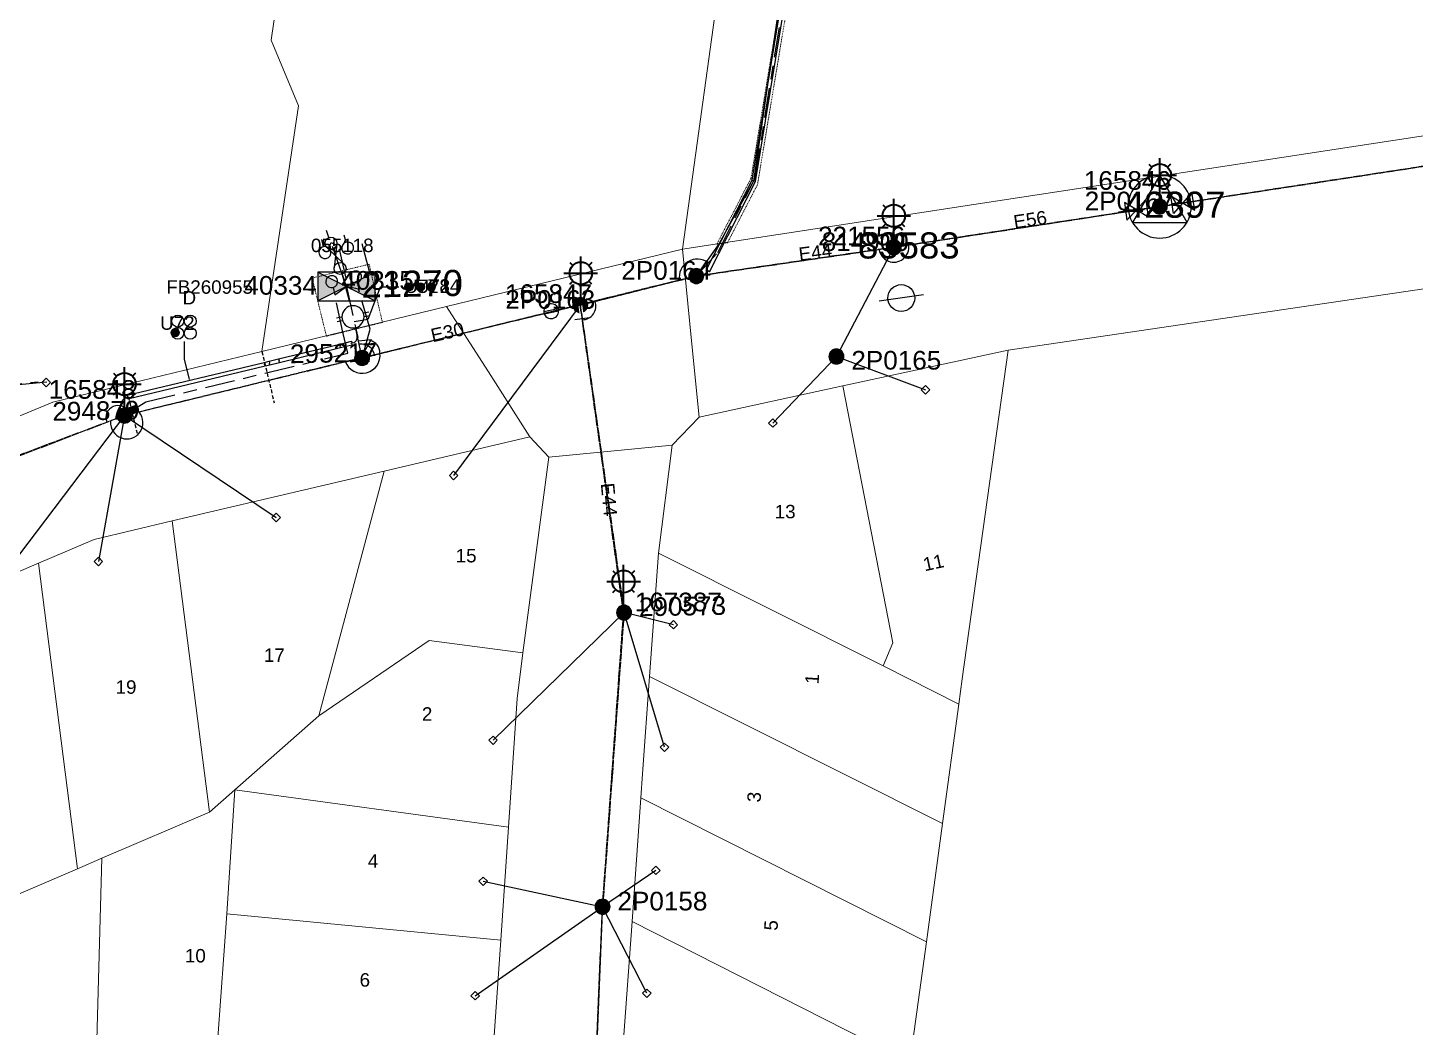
# Model space of a CAD drawing. Header units: metres. Extents: x 302407 to 305113, y 6184433 to 6187336.
# Drawn here: x 302676.1 to 302861.9, y 6186869.7 to 6187003.5 of the extents above; entities that cross this region are included whole.
import ezdxf
from ezdxf.enums import TextEntityAlignment as Align

# ---------------------------------------------------------------- set-up
doc = ezdxf.new("R2010")
doc.units = ezdxf.units.M
for name, pattern in [('Cable Exist OH', [1, 1, 0]), ('Cable Exist UG', [8.2, 4, -1.2, 1.8, -1.2]), ('DASHED', [0.75, 0.5, -0.25]), ('HIDDEN', [0.375, 0.25, -0.125]), ('HIDDEN2', [0.1875, 0.125, -0.0625])]:
    doc.linetypes.add(name, pattern=pattern)
doc.layers.get('0').update_dxf_attribs({"color": 6})
for name, color, linetype, lineweight in [('Cadastre Buildings_SP_EXT', 7, 'Continuous', 5), ('Cadastre Land Parcels_SP_EXT', 7, 'Continuous', 5), ('Cadastre Other Property_SP_EXT', 9, 'HIDDEN', 5), ('Cadastre Roads_SP_EXT', 7, 'Continuous', 5)]:
    doc.layers.add(name, color=color, linetype=linetype, lineweight=lineweight)
for name, color, linetype in [('Duct_SP_EXT', 7, 'Continuous'), ('Equip_HV_EXT', 7, 'Continuous'), ('Equip_LV_EXT', 7, 'Continuous'), ('Equip_SP_HV_EXT', 7, 'Continuous'), ('Equip_SP_LV_EXT', 7, 'Continuous'), ('Equip_SP_SL_EXT', 7, 'Continuous'), ('Mains_HV_EXT', 7, 'Continuous'), ('Mains_LV_EXT', 7, 'Continuous'), ('Mains_SL_EXT', 7, 'Continuous'), ('Services_SP_EXT', 7, 'Continuous'), ('Sub_SP_EXT', 7, 'Continuous'), ('Sub_SP_TR_HV_LV_EXT', 7, 'Continuous'), ('SupportsOH_SP_TR_HV_LV_SL_EXT', 7, 'Continuous'), ('Trench_SP_EXT', 7, 'Continuous')]:
    doc.layers.add(name, color=color, linetype=linetype)
doc.layers.add('UNKNOWN_FEATURES', color=1, linetype='DASHED', plot=False)
doc.styles.add('HVSW_LABEL', font='arial.ttf')
doc.styles.add('iecARIAL', font='arial.ttf', dxfattribs={"height": 2})
doc.styles.add('POLE_LABEL', font='arial.ttf')
doc.styles.get("Standard").update_dxf_attribs({"font": 'arial.ttf'})
doc.styles.add('SWITCH_LABEL', font='arial.ttf', dxfattribs={"height": 2.5})
doc.linetypes.add('Cable E UG', pattern='A,6,-0.5,["E",Standard,S=1.7,R=0,X=0.5,Y=-1],-2.9', length=9.4)

# ---------------------------------------------------------------- blocks, each defined once
blk = doc.blocks.new('SUB_POLE_EXT')
blk.add_wipeout([(0, 4.22), (0.42, 4.2), (0.83, 4.14), (1.21, 4.05), (1.62, 3.9), (1.99, 3.72), (2.35, 3.51), (2.68, 3.26), (2.99, 2.99), (3.28, 2.66), (3.52, 2.34), (3.76, 1.92), (3.9, 1.62), (4.04, 1.23), (4.18, 0.63), (4.22, 0), (4.18, -0.61), (4.06, -1.15), (3.9, -1.62), (3.58, -2.24), (3.22, -2.73), (2.97, -3.01), (2.68, -3.26), (2.36, -3.5), (2, -3.72), (1.64, -3.89), (1.25, -4.03), (0.82, -4.14), (0.42, -4.2), (0, -4.22), (-0.41, -4.2), (-0.8, -4.15), (-1.21, -4.05), (-1.62, -3.9), (-1.99, -3.73), (-2.35, -3.51), (-2.68, -3.26), (-2.96, -3.02), (-3.23, -2.72), (-3.51, -2.35), (-3.71, -2.01), (-3.91, -1.6), (-4.05, -1.21), (-4.16, -0.76), (-4.22, -0.14), (-4.21, 0.39), (-4.14, 0.83), (-4.03, 1.27), (-3.9, 1.63), (-3.71, 2.02), (-3.5, 2.37), (-3.28, 2.67), (-2.99, 2.99), (-2.68, 3.27), (-2.33, 3.52), (-1.98, 3.73), (-1.63, 3.9), (-1.2, 4.05), (-0.78, 4.15), (-0.4, 4.21)])
blk.add_line((2.16, 0.48), (2.16, 0.48, 0))
blk.add_lwpolyline([(-4.22, 0, 1), (4.22, 0, 1)], format="xyb", close=True)
blk.add_lwpolyline([(2.14, 0.52), (0, 4.22), (-3.66, -2.11), (3.66, -2.11)], close=True)
for tag, height, flags, p in [('ASSET_NUM', 3.5, 8, (2, 2)), ('STREET_CODE', 0.2, 9, (1.5, 0)), ('CONSTRUCTED_VOLTAGE', 0.2, 9, (1.5, -0.2)), ('OPERATING_VOLTAGE', 0.2, 9, (1.5, -0.6)), ('OPERATED_BY', 0.2, 9, (1.5, -0.8)), ('ORIENTATION', 0.2, 9, (1.5, -1.2)), ('OWNED_BY', 0.2, 9, (1.5, -1.4)), ('SECONDARY_VOLTAGE', 0.2, 9, (1.5, -1.6)), ('STATE', 0.2, 9, (1.5, -1.8)), ('NO_PHASES', 0.2, 9, (1.5, -0.4)), ('MAINTAINED_BY', 0.2, 9, (1.5, -1)), ('SUBSTATION_TYPE', 0.2, 9, (1.5, -2)), ('STREETNAME', 0.2, 9, (1.5, -2.8)), ('SUBURB', 0.2, 9, (1.5, -3)), ('Z', 0.2, 1, (1.5, -3.4)), ('USAGE', 0.2, 9, (1.5, -2.2)), ('LEGEND', 0.2, 9, (1.5, -2.4)), ('LOCATION', 0.2, 9, (1.5, -2.6)), ('NOTES', 0.2, 9, (1.5, -3.2))]:
    blk.add_attdef(tag, text='', height=height, dxfattribs=dict(flags=flags)).set_placement(p, align=Align.MIDDLE_LEFT)
blk = doc.blocks.new('SUB_PADMOUNT_EXT')
for points in [[(0, 0), (-3.84, 1.92), (-3.84, -1.92)], [(0, 0), (3.84, 1.92), (3.84, -1.92)]]:
    blk.add_hatch(color=256).paths.add_polyline_path(points)
for p, q in [((3.84, 1.92), (-3.84, -1.92)), ((-3.84, 1.92), (3.84, -1.92))]:
    blk.add_line(p, q)
blk.add_lwpolyline([(-3.84, -1.92), (3.84, -1.92), (3.84, 1.92), (-3.84, 1.92)], close=True)
for tag, height, flags, p in [('ASSET_NUM', 3.5, 8, (2, 2)), ('STREET_CODE', 0.2, 9, (1.5, 0)), ('CONSTRUCTED_VOLTAGE', 0.2, 9, (1.5, -0.2)), ('OPERATING_VOLTAGE', 0.2, 9, (1.5, -0.6)), ('ORIENTATION', 0.2, 9, (1.5, -0.8)), ('OWNED_BY', 0.2, 9, (1.5, -1)), ('OPERATED_BY', 0.2, 9, (1.5, -1.2)), ('SECONDARY_VOLTAGE', 0.2, 9, (1.5, -1.6)), ('STATE', 0.2, 9, (1.5, -1.8)), ('NO_PHASES', 0.2, 9, (1.5, -0.4)), ('MAINTAINED_BY', 0.2, 9, (1.5, -1.4)), ('SUBSTATION_TYPE', 0.2, 9, (1.5, -2.2)), ('STREETNAME', 0.2, 9, (1.5, -3)), ('SUBURB', 0.2, 9, (1.5, -3.2)), ('Z', 0.2, 1, (1.5, -3.6)), ('PARENT', 0.2, 9, (1.5, -2)), ('USAGE', 0.2, 9, (1.5, -2.4)), ('LEGEND', 0.2, 9, (1.5, -2.6)), ('LOCATION', 0.2, 9, (1.5, -2.8)), ('NOTES', 0.2, 9, (1.5, -3.4))]:
    blk.add_attdef(tag, text='', height=height, dxfattribs=dict(flags=flags)).set_placement(p, align=Align.MIDDLE_LEFT)
blk = doc.blocks.new('DUCT_EXT')
blk.add_circle((0, 0.8), 0.8)
at = {"flags": 1}
blk.add_attdef('Z', (0, 0), '', height=0.2, dxfattribs=at)
at = {"flags": 9}
for tag, p in [('DUCT_CODE', (0, 0)), ('XSECT_TYPE', (0, -0.2)), ('STATE', (0, -0.6)), ('FB_REFERENCE', (0, -0.4)), ('NOTES', (0, -0.8))]:
    blk.add_attdef(tag, text='', height=0.2, dxfattribs=at).set_placement(p, align=Align.MIDDLE_LEFT)
blk = doc.blocks.new('LV_OH_LINKS_CLOSED_EXT')
for p, q in [((-0.17, 4.97), (-0.17, 3)), ((0.17, 4.97), (0.17, 3))]:
    blk.add_line(p, q)
blk.add_lwpolyline([(0, 2.99, 1), (0, 4.98, 1)], format="xyb", close=True)
at = {"flags": 9}
for tag, p in [('ACTUAL_STATUS', (0, 0)), ('CONSTRUCTED_VOLTAGE', (0, -0.2)), ('OPERATING_VOLTAGE', (0, -0.6)), ('ORIENTATION', (0, -0.8)), ('OWNED_BY', (0, -1)), ('STATE', (0, -1.2)), ('SWITCH_TYPE', (0, -1.4)), ('NO_PHASES', (0, -0.4)), ('USAGE', (0, -1.6)), ('NOTES', (0, -1.8))]:
    blk.add_attdef(tag, text='', height=0.2, dxfattribs=at).set_placement(p, align=Align.MIDDLE_LEFT)
at = {"flags": 1}
blk.add_attdef('Z', (0, 0), '', height=0.2, dxfattribs=at)
blk = doc.blocks.new('LV_OH_LINKS_DISTFUSE_EXT')
for p, q in [((0, 0), (0.96, 0)), ((3.84, 0), (4.8, 0))]:
    blk.add_line(p, q)
blk.add_lwpolyline([(3.84, -1.2), (3.84, 1.2), (0.96, -1.2), (0.96, 1.2)], close=True)
at = {"flags": 9}
for tag, p in [('ACTUAL_STATUS', (0, 0)), ('CONSTRUCTED_VOLTAGE', (0, -0.2)), ('OPERATING_VOLTAGE', (0, -0.6)), ('ORIENTATION', (0, -0.8)), ('OWNED_BY', (0, -1)), ('STATE', (0, -1.2)), ('SWITCH_TYPE', (0, -1.4)), ('NO_PHASES', (0, -0.4)), ('USAGE', (0, -1.6)), ('NOTES', (0, -1.8))]:
    blk.add_attdef(tag, text='', height=0.2, dxfattribs=at).set_placement(p, align=Align.MIDDLE_LEFT)
at = {"flags": 1}
blk.add_attdef('Z', (0, 0), '', height=0.2, dxfattribs=at)
blk = doc.blocks.new('SL_LANTERN_EXT')
at = {"lineweight": 40}
for p, q in [((-1.46, 5.68), (-1.06, 5.28)), ((0, 1.97), (0, 6.47)), ((1.46, 5.68), (1.06, 5.28)), ((-2.25, 4.22), (2.25, 4.22)), ((-1.46, 2.76), (-1.06, 3.16)), ((0, 0), (0, 2.72)), ((1.46, 2.76), (1.06, 3.16))]:
    blk.add_line(p, q, dxfattribs=at)
blk.add_circle((0, 4.22), 1.5, dxfattribs=at)
at = {"style": 'iecARIAL', "flags": 8}
blk.add_attdef('ASSET_NUM', (1.5, 1.5), '', height=2.5, dxfattribs=at)
for tag, p, height, flags in [('OPERATING_VOLTAGE', (0.98, -1.65), 0.2, 9), ('ORIENTATION', (0.98, -1.85), 0.2, 9), ('OWNED_BY', (0.98, -2.05), 0.2, 9), ('CONSTRUCTED_VOLTAGE', (0.98, -0.65), 0.2, 9), ('CONTROL_TYPE', (0.98, -0.85), 0.2, 9), ('LANTERN_PURPOSE', (0.98, -1.05), 0.2, 9), ('LANTERN_TYPE', (0.98, -1.25), 0.2, 9), ('NO_PHASES', (0.98, -1.45), 0.2, 9), ('LNUMBER', (2.18, -3.25), 2.5, 8), ('STATE', (0.98, -2.25), 0.2, 9), ('USAGE', (0.98, -2.45), 0.2, 9), ('CEXIST', (0.98, -2.65), 0.2, 9), ('CNEW', (0.98, -2.85), 0.2, 9), ('CNUMBER', (0.98, -3.05), 0.2, 9), ('CREMOVE', (0.98, -3.25), 0.2, 9), ('CREPLACE', (0.98, -3.45), 0.2, 9), ('LKINGHEIGHT', (0.98, -3.65), 0.2, 9), ('LBRACKET', (0.98, -3.85), 0.2, 9), ('LBRACKETVOCAB', (0.98, -4.05), 0.2, 9), ('LCATEGORY', (0.98, -4.25), 0.2, 9), ('LCHARGE1', (0.98, -4.45), 0.2, 9), ('LCHARGE1PERCENT', (0.98, -4.65), 0.2, 9), ('LCHARGE2', (0.98, -4.85), 0.2, 9), ('LCHARGE2PERCENT', (0.98, -5.05), 0.2, 9), ('LCHARGE3', (0.98, -5.25), 0.2, 9), ('LCHARGE3PERCENT', (0.98, -5.45), 0.2, 9), ('LEXIST', (0.98, -5.65), 0.2, 9), ('LLAMP', (0.98, -5.85), 0.2, 9), ('LLAMPVOCAB', (0.98, -6.05), 0.2, 9), ('LMAST', (0.98, -6.25), 0.2, 9), ('LMASTVOCAB', (0.98, -6.45), 0.2, 9), ('LNEW', (0.98, -6.65), 0.2, 9), ('LANTNUMBER', (0.98, -6.85), 0.2, 9), ('LOUTREACH', (0.98, -7.25), 0.2, 9), ('LOUTREACHVOCAB', (0.98, -7.45), 0.2, 9), ('STREETNAME', (0.98, -9.25), 0.2, 9), ('SUBURB', (0.98, -9.45), 0.2, 1), ('LRATECODE', (0.98, -7.65), 0.2, 9), ('LREMOVE', (0.98, -7.85), 0.2, 9), ('LREPLACE', (0.98, -8.05), 0.2, 9), ('LTYPE', (0.98, -8.25), 0.2, 9), ('LTYPEVOCAB', (0.98, -8.45), 0.2, 9), ('LEGEND', (0.98, -8.65), 0.2, 9), ('LOCATION', (0.98, -8.85), 0.2, 9), ('NOTES', (0.98, -9.05), 0.2, 9)]:
    blk.add_attdef(tag, p, '', height=height, dxfattribs=dict(flags=flags))
blk = doc.blocks.new('CCP_EXT')
at = {"flags": 9}
for tag, p in [('STATE', (0, -1.8)), ('LIFE_SUPPORT', (0, -1.6)), ('NOTES', (0, -2))]:
    blk.add_attdef(tag, text='', height=0.2, dxfattribs=at).set_placement(p, align=Align.MIDDLE_LEFT)
blk.add_wipeout([(0, 0.57), (0.57, 0), (0, -0.57), (-0.57, 0)])
blk.add_lwpolyline([(-0.57, 0), (0, 0.57), (0.57, 0), (0, -0.57), (-0.57, 0)])
at = {"flags": 1}
blk.add_attdef('Z', (0, 0), '', height=0.2, dxfattribs=at)
at = {"flags": 9}
for tag, p in [('CCP_TYPE', (0, 0)), ('CONSTRUCTED_VOLTAGE', (0, -0.2)), ('OPERATING_VOLTAGE', (0, -0.6)), ('ORIENTATION', (0, -0.8)), ('OWNED_BY', (0, -1)), ('NO_PHASES', (0, -0.4)), ('USAGE', (0, -1.2)), ('LEGEND', (0, -1.4))]:
    blk.add_attdef(tag, text='', height=0.2, dxfattribs=at).set_placement(p, align=Align.MIDDLE_LEFT)
blk = doc.blocks.new('POLE_EXT')
blk.add_hatch(color=256).paths.add_polyline_path([(-1, 0, 1), (1, 0, 1)])
blk.add_lwpolyline([(-1, 0, 1), (1, 0, 1)], format="xyb", close=True)
for tag, height, flags, p in [('pNumber', 2.5, 8, (-17.84, 2.07)), ('OWNED_BY', 0.2, 9, (1.35, -0.4)), ('SPECIAL_USE', 0.2, 9, (1.35, -0.8)), ('STATE', 0.2, 9, (1.35, -1)), ('cLV', 0.2, 9, (1.35, -1.4)), ('hDepth', 0.2, 9, (1.35, -1.6)), ('hDia', 0.2, 9, (1.35, -1.8)), ('PARENT', 0.2, 9, (1.35, -0.6)), ('USAGE', 0.2, 9, (1.35, -1.2)), ('cHV', 0.2, 9, (1.35, -2)), ('cLinedev', 0.2, 9, (1.35, -3.4)), ('pExisting', 0.2, 9, (1.35, -3.8)), ('LBRACKET', 0.2, 9, (1.35, -2.2)), ('LExisting', 0.2, 9, (1.35, -2.4)), ('LANTNUMBER', 0.2, 9, (1.35, -2.6)), ('LOther', 0.2, 9, (1.35, -2.8)), ('LRemove', 0.2, 9, (1.35, -3)), ('LEGEND', 0.2, 9, (1.35, -3.2)), ('LOCATION', 0.2, 9, (1.35, -3.6)), ('pFooting', 0.2, 9, (1.35, -4.4)), ('pNew', 0.2, 9, (1.35, -4.6)), ('pRelocate', 0.2, 9, (1.35, -5)), ('pRemove', 0.2, 9, (1.35, -5.2)), ('pReplace', 0.2, 9, (1.35, -5.4)), ('pStay', 0.2, 9, (1.35, -5.6)), ('PFNUMBER', 0.2, 9, (1.35, -4)), ('NEWPFNUMBER', 0.2, 9, (1.35, -4.2)), ('pType', 0.2, 9, (1.35, -5.8)), ('cspan', 0.2, 9, (1.35, -6)), ('STREETNAME', 0.2, 9, (1.35, -6.2)), ('SUBURB', 0.2, 9, (1.35, -6.4)), ('OPERATED_BY', 0.2, 9, (1.36, -7.01)), ('NOTES', 0.2, 9, (1.35, -6.6)), ('MAINTAINED_BY', 0.2, 9, (1.36, -6.81))]:
    blk.add_attdef(tag, text='', height=height, dxfattribs=dict(flags=flags)).set_placement(p, align=Align.MIDDLE_LEFT)
at = {"style": 'POLE_LABEL'}
for tag, height, flags, p in [('ASSET_NUM', 2.5, 8, (2, 2)), ('STRUCTURE_PLANT_NUMBER', 0.2, 9, (1.35, 0.03)), ('STREET_CODE', 0.2, 9, (1.35, -0.2))]:
    blk.add_attdef(tag, text='', height=height, dxfattribs=dict(at, flags=flags)).set_placement(p, align=Align.MIDDLE_LEFT)
at = {"flags": 1}
blk.add_attdef('Z', (1.35, -7.33), '', height=0.2, dxfattribs=at)
blk = doc.blocks.new('HV_STJ_EXT')
h = blk.add_hatch(color=256)
edge = h.paths.add_edge_path()
edge.add_ellipse((-0.59, 0.13), major_axis=(0.226, 0.226), ratio=1, start_angle=45, end_angle=135)
edge.add_line((-0.91, 0.13), (-0.91, -0.13))
edge.add_ellipse((-0.59, -0.13), major_axis=(0.226, 0.226), ratio=1, start_angle=135, end_angle=225)
edge.add_line((-0.59, -0.45), (0.59, -0.45))
edge.add_ellipse((0.59, -0.13), major_axis=(-0.226, 0.226), ratio=1, start_angle=135, end_angle=225)
edge.add_line((0.91, -0.13), (0.91, 0.13))
edge.add_ellipse((0.59, 0.13), major_axis=(-0.226, 0.226), ratio=1, start_angle=225, end_angle=315)
edge.add_line((0.59, 0.45), (-0.59, 0.45))
blk.add_lwpolyline([(-0.91, 0.13), (-0.91, -0.13, 0.414214), (-0.59, -0.45), (0.59, -0.45, 0.414214), (0.91, -0.13), (0.91, 0.13, 0.414214), (0.59, 0.45), (-0.59, 0.45, 0.414214)], format="xyb", close=True)
for tag, flags, p in [('ORIENTATION', 9, (1.5, 0)), ('Z', 1, (1.5, -0.8)), ('USAGE', 9, (1.5, -0.2)), ('LEGEND', 9, (1.5, -0.4)), ('NOTES', 9, (1.5, -0.6))]:
    blk.add_attdef(tag, text='', height=0.2, dxfattribs=dict(flags=flags)).set_placement(p, align=Align.MIDDLE_LEFT)
blk = doc.blocks.new('LV_UG_LINKS_OPEN_EXT')
blk.add_wipeout([(-0.25, 1.47), (-0.43, 1.43), (-0.61, 1.36), (-0.77, 1.28), (-0.93, 1.17), (-1.07, 1.05), (-1.19, 0.9), (-1.29, 0.75), (-1.38, 0.58), (-1.44, 0.4), (-1.48, 0.22), (-1.49, 0.03), (-1.49, -0.16), (-1.45, -0.34), (-1.4, -0.52), (-1.32, -0.69), (-1.23, -0.85), (-1.11, -1), (-0.98, -1.13), (-0.83, -1.24), (-0.66, -1.34), (-0.49, -1.41), (-0.31, -1.46), (-0.13, -1.49), (0.06, -1.49), (0.25, -1.47), (0.43, -1.43), (0.61, -1.36), (0.77, -1.28), (0.93, -1.17), (1.07, -1.05), (1.19, -0.9), (1.29, -0.75), (1.38, -0.58), (1.44, -0.4), (1.48, -0.22), (1.49, -0.03), (1.49, 0.16), (1.45, 0.34), (1.4, 0.52), (1.32, 0.69), (1.23, 0.85), (1.11, 1), (0.98, 1.13), (0.83, 1.24), (0.66, 1.34), (0.49, 1.41), (0.31, 1.46), (0.13, 1.49), (-0.06, 1.49)])
for p, q in [((-0.25, 1.47), (-0.25, 2.22)), ((0.25, 1.47), (0.25, 2.22)), ((-0.25, -1.47), (-0.25, -2.22)), ((0.25, -1.47), (0.25, -2.22))]:
    blk.add_line(p, q)
blk.add_lwpolyline([(0, -1.49, 1), (0, 1.49, 1)], format="xyb", close=True)
at = {"flags": 9}
for tag, p in [('ACTUAL_STATUS', (0, 0)), ('CONSTRUCTED_VOLTAGE', (0, -0.2)), ('OPERATING_VOLTAGE', (0, -0.6)), ('ORIENTATION', (0, -0.8)), ('STATE', (0, -1)), ('SWITCH_TYPE', (0, -1.2)), ('NO_PHASES', (0, -0.4)), ('USAGE', (0, -1.4)), ('NOTES', (0, -1.6))]:
    blk.add_attdef(tag, text='', height=0.2, dxfattribs=at).set_placement(p, align=Align.MIDDLE_LEFT)
at = {"flags": 1}
blk.add_attdef('Z', (0, 0), '', height=0.2, dxfattribs=at)
blk = doc.blocks.new('LV_UG_DFUSE_CLOSED_EXT')
for points in [[(1, 0), (0, 0)], [(5.04, 0.73), (2.16, -0.72)], [(5.05, -0.71), (2.16, 0.72)], [(6.2, 0.01), (7.2, 0.01)]]:
    blk.add_lwpolyline(points)
for centre in [(1.8, 0), (5.4, 0.01)]:
    blk.add_circle(centre, 0.8)
at = {"flags": 9}
for tag, p in [('ACTUAL_STATUS', (0, 0)), ('CONSTRUCTED_VOLTAGE', (0, -0.2)), ('OPERATING_VOLTAGE', (0, -0.6)), ('ORIENTATION', (0, -0.8)), ('STATE', (0, -1)), ('SWITCH_TYPE', (0, -1.2)), ('NO_PHASES', (0, -0.4)), ('USAGE', (0, -1.4)), ('NOTES', (0, -1.6))]:
    blk.add_attdef(tag, text='', height=0.2, dxfattribs=at).set_placement(p, align=Align.MIDDLE_LEFT)
at = {"flags": 1}
blk.add_attdef('Z', (0, 0), '', height=0.2, dxfattribs=at)
blk = doc.blocks.new('SWG_HOLEC_SU_EXT')
blk.add_line((1.8, -2), (5.8, -2))
for points in [[(1, 0), (0, 0)], [(6.6, 0), (7.6, 0)]]:
    blk.add_lwpolyline(points)
for points in [[(1.8, -0.8, 1), (1.8, 0.8, 1)], [(5.8, -0.8, 1), (5.8, 0.8, 1)]]:
    blk.add_lwpolyline(points, format="xyb", close=True)
at = {"style": 'SWITCH_LABEL', "flags": 8}
blk.add_attdef('ASSET_NUM', text='', height=2.5, rotation=179.9544, dxfattribs=at).set_placement((-2.4, 0), align=Align.MIDDLE_LEFT)
at = {"flags": 1}
blk.add_attdef('Z', (0, 0), '', height=0.2, dxfattribs=at)
at = {"flags": 9}
for tag, p in [('ACTUAL_STATUS', (0, -0.4)), ('CONSTRUCTED_VOLTAGE', (0, -0.6)), ('OPERATING_VOLTAGE', (0, -1)), ('ORIENTATION', (0, -1.2)), ('OWNED_BY', (0, -1.4)), ('STATE', (0, -1.8)), ('NO_PHASES', (0, -0.8)), ('PARENT', (0, -1.6)), ('SWITCH_TYPE', (0, -2)), ('STREETNAME', (0, -2.6)), ('SUBURB', (0, -2.8)), ('USAGE', (0, -2.2)), ('LOCATION', (0, -2.4)), ('NOTES', (0, -3))]:
    blk.add_attdef(tag, text='', height=0.2, dxfattribs=at).set_placement(p, align=Align.MIDDLE_LEFT)
at = {"style": 'SWITCH_LABEL', "flags": 9}
blk.add_attdef('STREET_CODE', text='', height=0.2, dxfattribs=at).set_placement((0, -0.2), align=Align.MIDDLE_LEFT)
blk = doc.blocks.new('HV_ABS_CLOSED_EXT')
blk.add_line((-3, 6.87), (3, 6.87))
blk.add_circle((0, 6.87), 1.8)
at = {"style": 'HVSW_LABEL'}
for tag, height, flags, p in [('ASSET_NUM', 3.5, 8, (2, 2)), ('STREET_CODE', 0.2, 9, (0, -0.2))]:
    blk.add_attdef(tag, text='', height=height, dxfattribs=dict(at, flags=flags)).set_placement(p, align=Align.MIDDLE_LEFT)
at = {"flags": 1}
blk.add_attdef('Z', (0, 0), '', height=0.2, dxfattribs=at)
at = {"flags": 9}
for tag, p in [('ACTUAL_STATUS', (0, -0.4)), ('CONSTRUCTED_VOLTAGE', (0, -0.6)), ('OPERATING_VOLTAGE', (0, -1)), ('ORIENTATION', (0, -1.2)), ('OWNED_BY', (0, -1.4)), ('STATE', (0, -1.6)), ('SWITCH_TYPE', (0, -1.8)), ('NO_PHASES', (0, -0.8)), ('STREETNAME', (0, -2.6)), ('SUBURB', (0, -2.8)), ('USAGE', (0, -2)), ('LEGEND', (0, -2.2)), ('LOCATION', (0, -2.4)), ('NOTES', (0, -3))]:
    blk.add_attdef(tag, text='', height=0.2, dxfattribs=at).set_placement(p, align=Align.MIDDLE_LEFT)
blk = doc.blocks.new('End Shackle_EXT')
at = {"flags": 9}
for tag, p in [('USAGE', (0, -1.4)), ('NOTES', (0, -1.6))]:
    blk.add_attdef(tag, text='', height=0.2, dxfattribs=at).set_placement(p, align=Align.MIDDLE_LEFT)
blk.add_wipeout([(0, 0.25), (1.81, 0.25), (1.82, -0.25), (0, -0.25)])
blk.add_line((1.81, -1), (1.81, 1))
at = {"flags": 1}
blk.add_attdef('Z', (0, 0), '', height=0.2, dxfattribs=at)
at = {"flags": 9}
for tag, p in [('CONNECTOR_TYPE', (0, 0)), ('CONSTRUCTED_VOLTAGE', (0, -0.2)), ('OPERATING_VOLTAGE', (0, -0.6)), ('ORIENTATION', (0, -0.8)), ('OWNED_BY', (0, -1)), ('STATE', (0, -1.2)), ('NO_PHASES', (0, -0.4))]:
    blk.add_attdef(tag, text='', height=0.2, dxfattribs=at).set_placement(p, align=Align.MIDDLE_LEFT)
blk = doc.blocks.new('CABLE_LARGE_EXT')
h = blk.add_hatch(color=256)
edge = h.paths.add_edge_path()
edge.add_arc((0, 0.55), 0.55, 0, 360)
blk.add_circle((0, 0.55), 0.55)
at = {"flags": 1}
blk.add_attdef('Z', (0, 0), '', height=0.2, dxfattribs=at)
at = {"flags": 9}
for tag, p in [('COND_CODE', (0, 0)), ('STATE', (0, -0.4)), ('XSECT_SIZE', (0, -0.6)), ('FB_REFERENCE', (0, -0.2)), ('NOTES', (0, -0.8))]:
    blk.add_attdef(tag, text='', height=0.2, dxfattribs=at).set_placement(p, align=Align.MIDDLE_LEFT)

msp = doc.modelspace()

# ---------------------------------------------------------------- linework, layer by layer
at = {"layer": 'Cadastre Land Parcels_SP_EXT', "linetype": 'Continuous'}
for points in [[(302638.15, 6187145.06), (302629.71, 6187116.45), (302692.64, 6187106.18), (302720.15, 6187080.53), (302708.71, 6187001.81), (302712.39, 6186992.99), (302707.49, 6186960.12), (302732.22, 6186966.13), (302763.8, 6186973.81), (302813.26, 6187331.28)], [(302886.34, 6186971.96), (302807.38, 6186960.28), (302801.23, 6186916.3), (302800.8, 6186912.89), (302798.6, 6186896.95), (302796.46, 6186881.1), (302794.24, 6186864.93), (302792.04, 6186848.95), (302789.88, 6186833.04), (302786.98, 6186811.9), (302783.87, 6186788.63), (302860.5, 6186779.05), (302882.72, 6186776.27)]]:
    msp.add_lwpolyline(points, dxfattribs=at)
for points in [[(302807.38, 6186960.28), (302785.24, 6186955.53), (302791.94, 6186921.13), (302790.65, 6186918.02), (302800.8, 6186912.89), (302801.23, 6186916.3), (302807.38, 6186960.28)], [(302785.24, 6186955.53), (302766.01, 6186951.35), (302762.39, 6186947.58), (302760.57, 6186933.14), (302790.65, 6186918.02), (302791.94, 6186921.13), (302785.24, 6186955.53)], [(302745.92, 6186945.96), (302743.37, 6186948.71), (302723.85, 6186944.12), (302715.1, 6186911.34), (302729.9, 6186921.44), (302742.44, 6186919.78), (302745.92, 6186945.96)], [(302715.1, 6186911.34), (302723.85, 6186944.12), (302695.48, 6186937.45), (302700.46, 6186898.44), (302703.88, 6186901.44), (302715.1, 6186911.34)], [(302700.46, 6186898.44), (302695.48, 6186937.45), (302685.02, 6186934.95), (302677.59, 6186931.79), (302682.79, 6186890.88), (302686.08, 6186892.29), (302700.46, 6186898.44)], [(302800.8, 6186912.89), (302790.65, 6186918.02), (302760.57, 6186933.14), (302759.39, 6186916.61), (302798.6, 6186896.95), (302800.8, 6186912.89)], [(302670.4, 6186885.57), (302682.79, 6186890.88), (302677.59, 6186931.79), (302659.84, 6186924.17), (302665.11, 6186883.36), (302670.4, 6186885.57)], [(302742.44, 6186919.78), (302729.9, 6186921.44), (302715.1, 6186911.34), (302703.88, 6186901.44), (302740.5, 6186896.45), (302741.66, 6186913.67), (302742.44, 6186919.78)], [(302798.6, 6186896.95), (302759.39, 6186916.61), (302758.46, 6186903.56), (302758.23, 6186900.35), (302796.46, 6186881.1), (302798.6, 6186896.95)], [(302702.78, 6186884.83), (302703.88, 6186901.44), (302700.46, 6186898.44), (302686.08, 6186892.29), (302684.95, 6186851.72), (302700.47, 6186851.35), (302701.61, 6186868.22), (302702.78, 6186884.83)], [(302740.5, 6186896.45), (302703.88, 6186901.44), (302702.78, 6186884.83), (302739.48, 6186881.32), (302740.5, 6186896.45)], [(302796.46, 6186881.1), (302758.23, 6186900.35), (302757.05, 6186883.79), (302794.24, 6186864.93), (302796.46, 6186881.1)], [(302684.95, 6186851.72), (302686.08, 6186892.29), (302682.79, 6186890.88), (302670.4, 6186885.57), (302669.39, 6186850.71), (302671.94, 6186851.06), (302674.52, 6186851.33), (302677.1, 6186851.54), (302679.68, 6186851.69), (302682.26, 6186851.77), (302684.95, 6186851.72)], [(302739.48, 6186881.32), (302702.78, 6186884.83), (302701.61, 6186868.22), (302738.39, 6186865.98), (302739.48, 6186881.32)], [(302794.24, 6186864.93), (302757.05, 6186883.79), (302755.86, 6186867.37), (302792.04, 6186848.95), (302794.24, 6186864.93)]]:
    msp.add_lwpolyline(points, close=True, dxfattribs=at)
at = {"layer": 'Cadastre Other Property_SP_EXT', "linetype": 'HIDDEN2'}
for points in [[(302768.4, 6186974.5), (302769.81, 6186974.67), (302773.84, 6186982.48), (302777.9, 6187006.92), (302784.32, 6187055.44), (302785.65, 6187063.44), (302788.97, 6187063.01), (302790.16, 6187072.12), (302782.84, 6187073.07), (302781.65, 6187063.96), (302784.66, 6187063.57), (302783.32, 6187055.58), (302776.9, 6187007.05), (302772.97, 6186983.32), (302768.4, 6186974.5)], [(302723.62, 6186964.01), (302721.84, 6186971.8), (302714.21, 6186969.95), (302716.13, 6186962.16), (302723.62, 6186964.01)]]:
    msp.add_lwpolyline(points, close=True, dxfattribs=at)
at = {"layer": 'Duct_SP_EXT'}
for p, q in [((302773.13, 6186983.05), (302777.27, 6187008.28)), ((302773.59, 6186982.9), (302777.75, 6187008.21)), ((302766.97, 6186971.02), (302773.13, 6186983.05)), ((302767.39, 6186970.8), (302773.59, 6186982.9)), ((302773.13, 6186983.05), (302773.36, 6186982.98)), ((302773.59, 6186982.9), (302773.36, 6186982.98)), ((302766.97, 6186971.02), (302767.18, 6186970.91)), ((302767.39, 6186970.8), (302767.18, 6186970.91)), ((302709.73, 6186959.13), (302717.9, 6186961.11)), ((302709.85, 6186958.66), (302718.02, 6186960.65)), ((302717.9, 6186961.11), (302718.65, 6186961.3)), ((302717.9, 6186961.11), (302717.96, 6186960.88)), ((302718.02, 6186960.65), (302717.96, 6186960.88)), ((302718.02, 6186960.65), (302718.77, 6186960.83)), ((302718.65, 6186961.3), (302719.48, 6186961.5)), ((302718.65, 6186961.3), (302718.71, 6186961.06)), ((302718.77, 6186960.83), (302718.71, 6186961.06)), ((302718.77, 6186960.83), (302719.59, 6186961.03)), ((302719.48, 6186961.5), (302719.53, 6186961.26)), ((302719.59, 6186961.03), (302719.53, 6186961.26)), ((302689.43, 6186954.26), (302707.8, 6186958.65)), ((302689.54, 6186953.79), (302707.91, 6186958.19)), ((302707.8, 6186958.65), (302708.45, 6186958.82)), ((302707.8, 6186958.65), (302707.85, 6186958.42)), ((302707.91, 6186958.19), (302707.85, 6186958.42)), ((302707.91, 6186958.19), (302708.57, 6186958.35)), ((302708.45, 6186958.82), (302709.73, 6186959.13)), ((302708.45, 6186958.82), (302708.45, 6186958.82)), ((302708.45, 6186958.82), (302708.51, 6186958.58)), ((302708.45, 6186958.82), (302708.51, 6186958.58)), ((302708.57, 6186958.35), (302708.51, 6186958.58)), ((302708.57, 6186958.35), (302708.51, 6186958.58)), ((302708.57, 6186958.35), (302709.85, 6186958.66)), ((302708.57, 6186958.35), (302708.57, 6186958.35)), ((302709.73, 6186959.13), (302709.79, 6186958.89)), ((302709.85, 6186958.66), (302709.79, 6186958.89)), ((302689.43, 6186954.26), (302689.49, 6186954.03)), ((302689.54, 6186953.79), (302689.49, 6186954.03))]:
    msp.add_line(p, q, dxfattribs=at)
msp.add_lwpolyline([(302697.08, 6186961.46), (302697.08, 6186959.1), (302697.74, 6186956.37)], dxfattribs=at)
at = {"layer": 'Mains_HV_EXT', "linetype": 'Cable Exist UG'}
for points in [[(302765.64, 6186970.22), (302768.51, 6186973.37), (302773.53, 6186983.34), (302777.63, 6187008.89), (302784.13, 6187056.39), (302785.7, 6187068.08)], [(302689.1, 6186951.62), (302690.06, 6186952.22)]]:
    msp.add_lwpolyline(points, dxfattribs=at)
at = {"layer": 'Mains_HV_EXT', "linetype": 'Cable E UG'}
msp.add_lwpolyline([(302785.8, 6187068), (302784.99, 6187063.46), (302773.28, 6186982.94), (302768.71, 6186974.6), (302765.64, 6186970.22)], dxfattribs=at)
at = {"layer": 'Mains_HV_EXT', "linetype": 'Cable Exist OH'}
msp.add_lwpolyline([(302765.64, 6186970.22), (302792.09, 6186974.07)], dxfattribs=at)
at = {"layer": 'Mains_HV_EXT', "linetype": 'Continuous'}
for points in [[(302767.25, 6186971.99, 0.684281), (302763.4, 6186969.66)], [(302722.6, 6186959.54, 0.412662), (302720.55, 6186961.1)], [(302689.69, 6186951.99, 0.941871), (302686.71, 6186950.69)]]:
    msp.add_lwpolyline(points, format="xyb", dxfattribs=at)
at = {"layer": 'Mains_LV_EXT', "linetype": 'Continuous'}
for points in [[(302790.11, 6186973.79, 1.004234), (302794.07, 6186974.38)], [(302750.37, 6186964.38, 0.537515), (302752.06, 6186966.82)], [(302718.65, 6186958.78, 0.904826), (302723.28, 6186959.95)], [(302723.29, 6186959.9, 0.359831), (302721.94, 6186961.61)], [(302687.24, 6186950.77, 1.509333), (302691.04, 6186952.01)]]:
    msp.add_lwpolyline(points, format="xyb", dxfattribs=at)
at = {"layer": 'Mains_LV_EXT', "linetype": 'Cable Exist OH'}
for points in [[(302720.81, 6186959.27), (302689.09, 6186951.54)], [(302689.09, 6186951.54), (302650.71, 6186937.06)], [(302755.97, 6186925.17), (302753.04, 6186885.06)], [(302753.04, 6186885.06), (302751.66, 6186851.18)]]:
    msp.add_lwpolyline(points, dxfattribs=at)
at = {"layer": 'Mains_SL_EXT', "linetype": 'Cable Exist OH'}
for points in [[(302689.09, 6186951.54), (302650.71, 6186937.06)], [(302751.66, 6186851.18), (302753.09, 6186885.79), (302755.91, 6186925.09)]]:
    msp.add_lwpolyline(points, dxfattribs=at)
at = {"layer": 'Services_SP_EXT'}
msp.add_lwpolyline([(302792.09, 6186974.07), (302784.4, 6186959.45)], dxfattribs=at)
at = {"layer": 'Trench_SP_EXT', "linetype": 'Cable Exist UG'}
for points in [[(302719.23, 6186966.85), (302717.97, 6186971.61)], [(302720.9, 6186959.25), (302719.23, 6186966.85)]]:
    msp.add_lwpolyline(points, dxfattribs=at)
for points in [[(302765.64, 6186970.22, 0.306144), (302767.18, 6186970.91)], [(302719.4, 6186961.23), (302719.78, 6186961.31), (302719.78, 6186961.31, 0.33729), (302720.25, 6186962.21)], [(302689.09, 6186951.54, -0.552107), (302689.25, 6186953.92)]]:
    msp.add_lwpolyline(points, format="xyb", dxfattribs=at)
at = {"layer": 'UNKNOWN_FEATURES'}
for points in [[(302707.49, 6186960.12), (302709.13, 6186953.24)], [(302689.62, 6186954.03), (302690.85, 6186948.88)]]:
    msp.add_lwpolyline(points, dxfattribs=at)

# ---------------------------------------------------------------- block references
at = {"layer": 'Duct_SP_EXT'}
for name, p in [('CABLE_LARGE_EXT', (302727.18, 6186968.23)), ('CABLE_LARGE_EXT', (302728.7, 6186968.22)), ('CABLE_LARGE_EXT', (302730.15, 6186968.2)), ('DUCT_EXT', (302696.23, 6186963.4)), ('DUCT_EXT', (302697.89, 6186963.4)), ('CABLE_LARGE_EXT', (302695.88, 6186962.09)), ('DUCT_EXT', (302696.22, 6186961.76)), ('DUCT_EXT', (302697.89, 6186961.76))]:
    msp.add_blockref(name, p, dxfattribs=at)
at = {"layer": 'Equip_HV_EXT', "rotation": 18.78530910471603}
msp.add_blockref('HV_STJ_EXT', (302690.06, 6186952.22), dxfattribs=at)
at = {"layer": 'Equip_SP_HV_EXT'}
ref = msp.add_blockref('HV_ABS_CLOSED_EXT', (302792.09, 6186974.07), dxfattribs=dict(at, rotation=188.2971009321485))
ref.add_attrib('ASSET_NUM', '83583', dxfattribs={"layer": '0', "height": 3.5, "style": 'HVSW_LABEL'}).set_placement((302794.09, 6186974.32), align=Align.MIDDLE_CENTER)
at = {"layer": 'Equip_SP_LV_EXT', "rotation": 101.8941595508991}
msp.add_blockref('LV_OH_LINKS_CLOSED_EXT', (302750.11, 6186966.34), dxfattribs=at)
at = {"layer": 'Equip_SP_SL_EXT'}
ref = msp.add_blockref('SL_LANTERN_EXT', (302792.09, 6186974.07), dxfattribs=at)
ref.add_attrib('ASSET_NUM', '221556', dxfattribs={"layer": '0', "height": 2.5, "style": 'iecARIAL'}).set_placement((302793.59, 6186975.58), align=Align.MIDDLE_RIGHT)
ref = msp.add_blockref('SL_LANTERN_EXT', (302750.18, 6186966.37), dxfattribs=at)
ref.add_attrib('ASSET_NUM', '165847', dxfattribs={"layer": '0', "height": 2.5, "style": 'iecARIAL'}).set_placement((302751.68, 6186967.87), align=Align.MIDDLE_RIGHT)
ref = msp.add_blockref('SL_LANTERN_EXT', (302689.09, 6186951.54), dxfattribs=at)
ref.add_attrib('ASSET_NUM', '165848', dxfattribs={"layer": '0', "height": 2.5, "rotation": 359.9527, "style": 'iecARIAL'}).set_placement((302690.59, 6186953.04), align=Align.BOTTOM_RIGHT)
ref = msp.add_blockref('SL_LANTERN_EXT', (302755.91, 6186925.09), dxfattribs=at)
ref.add_attrib('ASSET_NUM', '167387', dxfattribs={"layer": '0', "height": 2.5, "style": 'iecARIAL'}).set_placement((302757.41, 6186926.59), align=Align.MIDDLE_LEFT)
at = {"layer": 'Sub_SP_EXT'}
ref = msp.add_blockref('SUB_PADMOUNT_EXT', (302718.8, 6186968.83), dxfattribs=at)
ref.add_attrib('ASSET_NUM', '21270', dxfattribs={"layer": '0', "height": 3.5, "rotation": 1}).set_placement((302720.8, 6186969.08), align=Align.MIDDLE_LEFT)
at = {"layer": 'Sub_SP_TR_HV_LV_EXT'}
ref = msp.add_blockref('SUB_POLE_EXT', (302827.68, 6186979.52), dxfattribs=at)
ref.add_attrib('ASSET_NUM', '42397', dxfattribs={"layer": '0', "height": 3.5}).set_placement((302829.68, 6186979.77), align=Align.MIDDLE_CENTER)
at = {"layer": 'SupportsOH_SP_TR_HV_LV_SL_EXT'}
ref = msp.add_blockref('POLE_EXT', (302792.09, 6186974.07), dxfattribs=at)
ref.add_attrib('ASSET_NUM', '814900', dxfattribs={"layer": '0', "height": 2.5, "style": 'POLE_LABEL'}).set_placement((302794.09, 6186974.82), align=Align.MIDDLE_RIGHT)
ref = msp.add_blockref('POLE_EXT', (302765.64, 6186970.22), dxfattribs=at)
ref.add_attrib('ASSET_NUM', '2P0164', dxfattribs={"layer": '0', "height": 2.5, "style": 'POLE_LABEL'}).set_placement((302767.64, 6186970.97), align=Align.MIDDLE_RIGHT)
ref = msp.add_blockref('POLE_EXT', (302750.11, 6186966.34), dxfattribs=at)
ref.add_attrib('ASSET_NUM', '2P0163', dxfattribs={"layer": '0', "height": 2.5, "style": 'POLE_LABEL'}).set_placement((302752.11, 6186967.09), align=Align.MIDDLE_RIGHT)
ref = msp.add_blockref('POLE_EXT', (302720.9, 6186959.25), dxfattribs=at)
ref.add_attrib('ASSET_NUM', '295217', dxfattribs={"layer": '0', "height": 2.5, "rotation": 1, "style": 'POLE_LABEL'}).set_placement((302722.9, 6186960), align=Align.MIDDLE_RIGHT)
ref = msp.add_blockref('POLE_EXT', (302784.4, 6186959.45), dxfattribs=at)
ref.add_attrib('ASSET_NUM', '2P0165', dxfattribs={"layer": '0', "height": 2.5, "style": 'POLE_LABEL'}).set_placement((302786.4, 6186960.2), align=Align.TOP_LEFT)
ref = msp.add_blockref('POLE_EXT', (302689.09, 6186951.54), dxfattribs=at)
ref.add_attrib('ASSET_NUM', '294879', dxfattribs={"layer": '0', "height": 2.5, "rotation": 1, "style": 'POLE_LABEL'}).set_placement((302691.09, 6186952.29), align=Align.MIDDLE_RIGHT)
ref = msp.add_blockref('POLE_EXT', (302753.09, 6186885.79), dxfattribs=at)
ref.add_attrib('ASSET_NUM', '2P0158', dxfattribs={"layer": '0', "height": 2.5, "style": 'POLE_LABEL'}).set_placement((302755.09, 6186886.54), align=Align.MIDDLE_LEFT)

# ---------------------------------------------------------------- texts
at = {"layer": 'Cadastre Land Parcels_SP_EXT'}
for s, p in [('13', (302776.14, 6186937.79)), ('15', (302733.43, 6186931.89)), ('17', (302707.75, 6186918.56)), ('19', (302687.9, 6186914.3)), ('2', (302728.91, 6186910.69)), ('4', (302721.66, 6186891.01)), ('10', (302697.18, 6186878.33)), ('6', (302720.57, 6186875.09))]:
    msp.add_text(s, height=1.8, dxfattribs=at).set_placement(p)
for s, rotation, p in [('11', 12.121, (302796.21, 6186930.69)), ('1', 85.9214, (302782, 6186915.52)), ('3', 85.8744, (302774.23, 6186899.71)), ('5', 85.9484, (302776.5, 6186882.54))]:
    msp.add_text(s, height=1.8, rotation=rotation, dxfattribs=at).set_placement(p)
at = {"layer": 'Duct_SP_EXT'}
for s, p in [('FB260955', (302694.69, 6186967.85)), ('U72', (302726.55, 6186967.95)), ('U72', (302728.08, 6186967.95)), ('T84', (302729.71, 6186968)), ('D', (302696.87, 6186966.42)), ('U72', (302693.86, 6186963.02))]:
    msp.add_text(s, height=1.8, dxfattribs=at).set_placement(p)
at = {"layer": 'Mains_LV_EXT'}
for s, rotation, p in [('E56', 8.7002, (302808.26, 6186976.55)), ('E44', 7.171, (302779.47, 6186972.23)), ('E30', 12.5079, (302730.33, 6186961.35)), ('E44', 275.3548, (302752.85, 6186942.44))]:
    msp.add_text(s, height=1.8, rotation=rotation, dxfattribs=at).set_placement(p)

# ---------------------------------------------------------------- next in the draw order: linework, layer by layer
at = {"layer": 'Cadastre Land Parcels_SP_EXT', "linetype": 'Continuous'}
msp.add_lwpolyline([(303045.79, 6187177.38), (302856.89, 6187291.45), (302850.99, 6187295.22), (302850.99, 6187295.22), (302843.49, 6187295.07), (302838.73, 6187297.48), (302834.9, 6187304.01), (302825.99, 6187319.14), (302821.55, 6187326.26), (302818.39, 6187328.7), (302813.26, 6187331.28), (302763.8, 6186973.81), (302802.78, 6186979.78), (302883.17, 6186992.06)], dxfattribs=at)
at = {"layer": 'Mains_HV_EXT', "linetype": 'Cable Exist OH'}
for points in [[(302827.68, 6186979.52), (302873.16, 6186986.47), (302915.67, 6186990.5), (302915.69, 6186990.5)], [(302827.68, 6186979.52), (302792.09, 6186974.07)]]:
    msp.add_lwpolyline(points, dxfattribs=at)
at = {"layer": 'Mains_LV_EXT', "linetype": 'Cable Exist OH'}
for points in [[(302827.68, 6186979.52), (302873.16, 6186986.47)], [(302792.09, 6186974.07), (302827.68, 6186979.52)]]:
    msp.add_lwpolyline(points, dxfattribs=at)
at = {"layer": 'Mains_SL_EXT', "linetype": 'Cable Exist OH'}
for points in [[(302873.16, 6186986.47), (302827.68, 6186979.52)], [(302827.68, 6186979.52), (302792.09, 6186974.07)]]:
    msp.add_lwpolyline(points, dxfattribs=at)

# ---------------------------------------------------------------- next in the draw order: block references
at = {"layer": 'Equip_LV_EXT'}
for p, rotation in [((302826.94, 6186979.41), 187.7056737686512), ((302828.39, 6186979.63), 8.76074065070387)]:
    msp.add_blockref('LV_OH_LINKS_DISTFUSE_EXT', p, dxfattribs=dict(at, rotation=rotation))
at = {"layer": 'Equip_SP_SL_EXT'}
ref = msp.add_blockref('SL_LANTERN_EXT', (302827.68, 6186979.52), dxfattribs=at)
ref.add_attrib('ASSET_NUM', '165846', dxfattribs={"layer": '0', "height": 2.5, "style": 'iecARIAL'}).set_placement((302829.18, 6186981.02), align=Align.BOTTOM_RIGHT)
at = {"layer": 'Services_SP_EXT', "rotation": 289.2413414113945}
msp.add_blockref('CCP_EXT', (302716.94, 6186974.16), dxfattribs=at)
at = {"layer": 'Services_SP_EXT'}
for p in [(302678.61, 6186955.97), (302796.32, 6186954.98), (302775.88, 6186950.54), (302733.16, 6186943.51), (302709.41, 6186937.9), (302685.6, 6186932.01), (302762.57, 6186923.54), (302738.43, 6186908.07), (302761.39, 6186907.13), (302760.22, 6186890.66), (302737.11, 6186889.19), (302736.04, 6186873.88), (302759.03, 6186874.2)]:
    msp.add_blockref('CCP_EXT', p, dxfattribs=at)
at = {"layer": 'SupportsOH_SP_TR_HV_LV_SL_EXT'}
ref = msp.add_blockref('POLE_EXT', (302827.68, 6186979.52), dxfattribs=at)
ref.add_attrib('ASSET_NUM', '2P0167', dxfattribs={"layer": '0', "height": 2.5, "style": 'POLE_LABEL'}).set_placement((302829.68, 6186980.27), align=Align.MIDDLE_RIGHT)

# ---------------------------------------------------------------- next in the draw order: linework, layer by layer
at = {"layer": 'Cadastre Buildings_SP_EXT', "linetype": 'Continuous'}
msp.add_lwpolyline([(302707.49, 6186960.12), (302712.39, 6186992.99), (302708.71, 6187001.81), (302720.15, 6187080.53), (302692.64, 6187106.18), (302629.71, 6187116.45), (302615.81, 6187069.1), (302598.45, 6187009.84), (302603.38, 6186921.71), (302679.51, 6186953.35), (302707.49, 6186960.12)], close=True, dxfattribs=at)
at = {"layer": 'Cadastre Roads_SP_EXT', "linetype": 'Continuous'}
for points in [[(303042.71, 6186997.99), (303034.04, 6187001.32), (302962.78, 6186998.22), (302956.69, 6186997.6), (302883.17, 6186992.06), (302802.78, 6186979.78), (302763.8, 6186973.81), (302765.01, 6186961.53), (302766.01, 6186951.35), (302785.24, 6186955.53), (302807.38, 6186960.28), (302886.34, 6186971.96), (302963.23, 6186977.5), (302978.4, 6186978.05), (302994.25, 6186978.67), (303012.45, 6186979.41), (303030.62, 6186980.1), (303045.02, 6186980.6), (303049.5, 6186978.12), (303051.93, 6186973.6), (303059.16, 6186979.95), (303073.1, 6186992.19), (303066.31, 6186991.95), (303042.71, 6186997.99)], [(302743.37, 6186948.71), (302738.12, 6186956.91), (302732.22, 6186966.13), (302707.49, 6186960.12), (302679.51, 6186953.35), (302603.38, 6186921.71), (302531.34, 6186891.77), (302533.71, 6186881.53), (302536.13, 6186871.09), (302552.8, 6186878.24), (302569.58, 6186885.46), (302586.42, 6186892.68), (302622.22, 6186908.02), (302648.53, 6186919.33), (302659.84, 6186924.17), (302677.59, 6186931.79), (302685.02, 6186934.95), (302695.48, 6186937.45), (302723.85, 6186944.12), (302743.37, 6186948.71)]]:
    msp.add_lwpolyline(points, close=True, dxfattribs=at)
msp.add_lwpolyline([(302755.86, 6186867.37), (302757.05, 6186883.79), (302758.23, 6186900.35), (302758.46, 6186903.56), (302759.39, 6186916.61), (302760.57, 6186933.14), (302760.57, 6186933.14), (302762.39, 6186947.58), (302755.59, 6186946.91), (302745.92, 6186945.96), (302742.44, 6186919.78), (302741.66, 6186913.67), (302740.5, 6186896.45), (302739.48, 6186881.32), (302738.39, 6186865.98)], dxfattribs=at)
at = {"layer": 'Mains_HV_EXT', "linetype": 'Cable Exist OH'}
msp.add_lwpolyline([(302689.1, 6186951.54), (302652.49, 6186937.49), (302598.93, 6186915.23)], dxfattribs=at)
at = {"layer": 'Services_SP_EXT'}
for points in [[(302718.8, 6186968.83), (302716.94, 6186974.16)], [(302750.11, 6186966.34), (302733.16, 6186943.51)], [(302784.4, 6186959.45), (302775.88, 6186950.54)], [(302784.4, 6186959.45), (302796.32, 6186954.98)], [(302638.7, 6186952.26), (302678.7, 6186956.04)], [(302689.09, 6186951.54), (302669.01, 6186925.07)], [(302689.09, 6186951.54), (302685.6, 6186932.01)], [(302689.09, 6186951.54), (302709.41, 6186937.9)], [(302738.43, 6186908.07), (302755.97, 6186925.17)], [(302761.39, 6186907.13), (302755.97, 6186925.17)], [(302762.57, 6186923.54), (302755.97, 6186925.17)], [(302760.22, 6186890.66), (302753.09, 6186885.79)], [(302737.11, 6186889.19), (302753.09, 6186885.79)], [(302736.04, 6186873.88), (302753.09, 6186885.79)], [(302759.03, 6186874.2), (302753.09, 6186885.79)]]:
    msp.add_lwpolyline(points, dxfattribs=at)
at = {"layer": 'Trench_SP_EXT', "linetype": 'Cable Exist UG'}
msp.add_lwpolyline([(302638.71, 6186952.26), (302677.52, 6186956.05)], dxfattribs=at)

# ---------------------------------------------------------------- next in the draw order: block references
at = {"layer": 'Equip_HV_EXT'}
ref = msp.add_blockref('SWG_HOLEC_SU_EXT', (302720.51, 6186968.39), dxfattribs=dict(at, rotation=105.4001709167396))
ref.add_attrib('ASSET_NUM', '40335', dxfattribs={"layer": '0', "height": 2.5, "rotation": 359.9892, "style": 'SWITCH_LABEL'}).set_placement((302718.11, 6186969.64), align=Align.MIDDLE_LEFT)
at = {"layer": 'Equip_LV_EXT', "rotation": 109.6040031803203}
msp.add_blockref('LV_UG_DFUSE_CLOSED_EXT', (302718.56, 6186969.54), dxfattribs=at)
at = {"layer": 'SupportsOH_SP_TR_HV_LV_SL_EXT'}
ref = msp.add_blockref('POLE_EXT', (302755.97, 6186925.17), dxfattribs=at)
ref.add_attrib('ASSET_NUM', '290573', dxfattribs={"layer": '0', "height": 2.5, "rotation": 1, "style": 'POLE_LABEL'}).set_placement((302757.97, 6186925.92), align=Align.MIDDLE_LEFT)

# ---------------------------------------------------------------- next in the draw order: texts
at = {"layer": 'Cadastre Other Property_SP_EXT'}
msp.add_text('055118', height=1.8, dxfattribs=at).set_placement((302714.05, 6186973.43))

# ---------------------------------------------------------------- next in the draw order: block references
at = {"layer": 'Equip_LV_EXT', "rotation": 101.5404977325805}
msp.add_blockref('LV_UG_LINKS_OPEN_EXT', (302719.69, 6186964.76), dxfattribs=at)
at = {"layer": 'Mains_SL_EXT', "rotation": 278.0951168652787}
msp.add_blockref('End Shackle_EXT', (302750.11, 6186966.34), dxfattribs=at)

# ---------------------------------------------------------------- next in the draw order: linework, layer by layer
at = {"layer": 'Duct_SP_EXT'}
msp.add_lwpolyline([(302725.84, 6186968.73), (302723.3, 6186968.73), (302721.69, 6186964.41), (302719.84, 6186964.08)], dxfattribs=at)
at = {"layer": 'Mains_HV_EXT', "linetype": 'Cable Exist OH'}
msp.add_lwpolyline([(302765.64, 6186970.22), (302720.88, 6186959.21)], dxfattribs=at)
at = {"layer": 'Mains_HV_EXT', "linetype": 'Cable Exist UG'}
for points in [[(302690.06, 6186952.22), (302691.96, 6186953.37), (302718.98, 6186959.9), (302718.31, 6186962.72), (302717.25, 6186967.72), (302718.8, 6186968.83)], [(302720.9, 6186959.25), (302722, 6186963.09), (302720.43, 6186968.46), (302718.8, 6186968.83)]]:
    msp.add_lwpolyline(points, dxfattribs=at)
at = {"layer": 'Mains_LV_EXT', "linetype": 'Cable Exist OH'}
for points in [[(302750.11, 6186966.34), (302765.64, 6186970.22), (302792.09, 6186974.07)], [(302750.11, 6186966.34), (302720.9, 6186959.25)], [(302750.11, 6186966.34), (302755.97, 6186925.17)]]:
    msp.add_lwpolyline(points, dxfattribs=at)
at = {"layer": 'Mains_LV_EXT', "linetype": 'Cable Exist UG'}
msp.add_lwpolyline([(302718.8, 6186968.83), (302720.43, 6186961.57), (302722.1, 6186961.74), (302720.78, 6186959.37)], dxfattribs=at)
at = {"layer": 'Mains_SL_EXT', "linetype": 'Cable Exist OH'}
for points in [[(302792.09, 6186974.07), (302765.64, 6186970.22), (302750.18, 6186966.37)], [(302750.18, 6186966.37), (302720.9, 6186959.25), (302689.09, 6186951.54)], [(302755.91, 6186925.09), (302750.11, 6186966.34)]]:
    msp.add_lwpolyline(points, dxfattribs=at)

# ---------------------------------------------------------------- next in the draw order: block references
at = {"layer": 'Equip_HV_EXT'}
ref = msp.add_blockref('SWG_HOLEC_SU_EXT', (302717.25, 6186967.72), dxfattribs=dict(at, rotation=103.1964631848288))
ref.add_attrib('ASSET_NUM', '40334', dxfattribs={"layer": '0', "height": 2.5, "rotation": 359.9486, "style": 'SWITCH_LABEL'}).set_placement((302714.85, 6186968.97), align=Align.MIDDLE_RIGHT)

doc.saveas('drawing.dxf')
